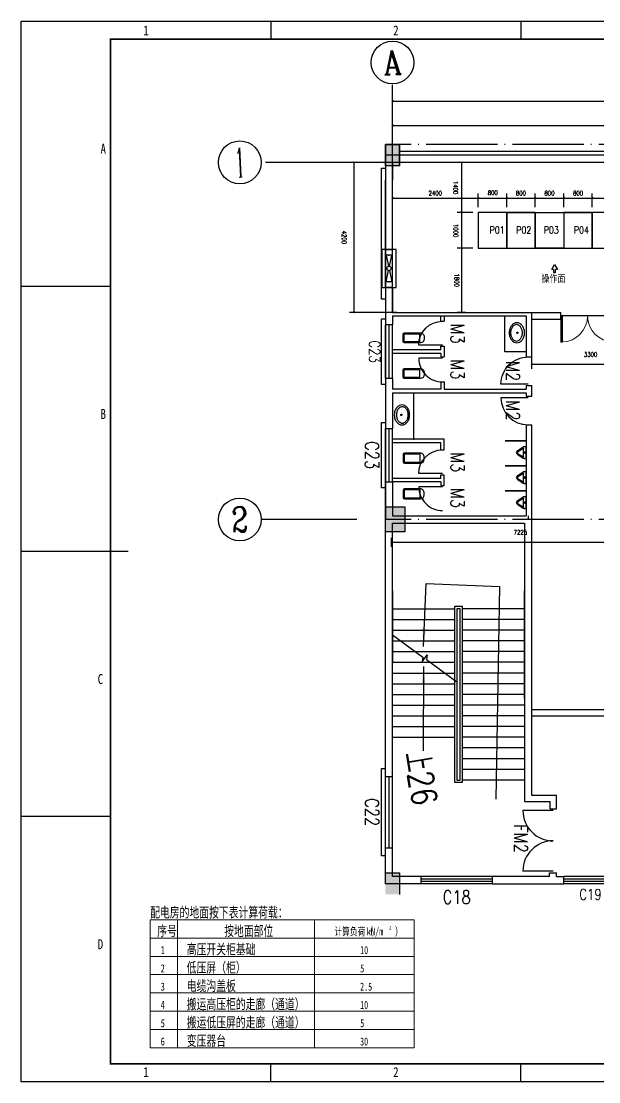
# Model space of a CAD drawing. Extents: x -700117 to -483644, y 1301776 to 1331476.
# Drawn here: x -525644 to -509456, y 1301776 to 1331476 of the extents above; entities that cross this region are included whole.
import ezdxf
from ezdxf.enums import TextEntityAlignment as Align

# ---------------------------------------------------------------- set-up
doc = ezdxf.new("R2010")
doc.units = 0
doc.header["$LTSCALE"] = 1000
doc.header["$PDSIZE"] = 0.2
doc.linetypes.add('DOTE', pattern=[2.42, 2, -0.2, 0.02, -0.2])
doc.layers.get('0').update_dxf_attribs({"linetype": 'CONTINUOUS'})
doc.layers.get('Defpoints').update_dxf_attribs({"linetype": 'CONTINUOUS'})
for name, color, linetype in [('A-DRWD', 142, 'CONTINUOUS'), ('AXIS', 3, 'CONTINUOUS'), ('AXIS_TEXT', 7, 'CONTINUOUS'), ('B', 241, 'CONTINUOUS'), ('DOTE', 1, 'DOTE'), ('EQUIP-动力', 3, 'CONTINUOUS'), ('LVTRY', 6, 'CONTINUOUS'), ('PUB_DIM', 3, 'CONTINUOUS'), ('PUB_TEXT', 7, 'CONTINUOUS'), ('STAIR', 2, 'CONTINUOUS'), ('TEL_DIM', 3, 'CONTINUOUS'), ('TK', 5, 'CONTINUOUS'), ('WALL', 255, 'CONTINUOUS'), ('WINDOW', 3, 'CONTINUOUS'), ('WINDOW_TEXT', 7, 'CONTINUOUS'), ('内框', 3, 'CONTINUOUS'), ('剪力墙柱填充', 6, 'CONTINUOUS'), ('外框', 2, 'CONTINUOUS'), ('文字', 255, 'CONTINUOUS'), ('柱线', 6, 'CONTINUOUS')]:
    doc.layers.add(name, color=color, linetype=linetype)
doc.layers.add('尺寸标注0.15', color=3, linetype='CONTINUOUS', lineweight=15)
doc.styles.add('_HZTXT', font='txt.shx', dxfattribs={"width": 0.8, "bigfont": 'HZTXT.shx'})
doc.styles.add('_SIMPLEX', font='SIMPLEX.shx', dxfattribs={"width": 0.8})
doc.styles.add('_TCH_AXIS', font='COMPLEX', dxfattribs={"bigfont": 'GBCBIG'})
doc.styles.add('_TCH_DIM', font='SIMPLEX', dxfattribs={"bigfont": 'GBCBIG'})
doc.styles.add('_TCH_DIM_T3_T3', font='SIMPLEX', dxfattribs={"width": 0.705882, "bigfont": 'GBCBIG'})
doc.styles.add('COMPLEX', font='COMPLEX')
doc.styles.add('SIMPLEX', font='SIMPLEX.SHX')
doc.styles.get("Standard").update_dxf_attribs({"font": 'rs', "width": 1.1, "bigfont": 'hztxt'})
doc.styles.add('宋体', font='', dxfattribs={"width": 0.8, "height": 3.8})
doc.styles.add('宋体1', font='', dxfattribs={"width": 0.7})
doc.styles.get('宋体').set_extended_font_data('SimSun')
doc.styles.get('宋体1').set_extended_font_data('SimSun')
doc.dimstyles.new('_TCH_ARCH&&50$TCH&&100', dxfattribs={"dimtxt": 126.4375, "dimasz": 50, "dimexe": 125, "dimexo": 150, "dimgap": 74.28125, "dimtad": 1, "dimdec": 0, "dimzin": 0, "dimdsep": 46, "dimtxsty": '_TCH_DIM_T3_T3', "dimblk": 'ARCHTICK', "dimcen": 0.09, "dimclrt": 7, "dimazin": 2, "dimtfac": 1, "dimtdec": 0, "dimtix": 1, "dimtmove": 2, "dimatfit": 3, "dimldrblk": 'ARCHTICK', "dimfxl": 1, "dimtolj": 1, "dimtzin": 0, "dimarcsym": 0})

# ---------------------------------------------------------------- blocks, each defined once
blk = doc.blocks.new('集安A3图框')
at = {"layer": 'TK'}
for p, q in [((-35000, 29700), (-35000, 29200)), ((-28000, 29700), (-28000, 29200)), ((-39500, 22275), (-42000, 22275)), ((-39000, 14850), (-42000, 14850)), ((-39500, 7425), (-42000, 7425)), ((-35000, 0), (-35000, 500)), ((-28000, 0), (-28000, 500))]:
    blk.add_line(p, q, dxfattribs=at)
at = {"layer": '内框', "const_width": 50, "flags": 128}
blk.add_lwpolyline([(-39500, 500), (-39500, 29200), (-500, 29200), (-500, 500)], close=True, dxfattribs=at)
at = {"layer": '外框', "flags": 128}
blk.add_lwpolyline([(-42000, 0), (-42000, 29700), (0, 29700), (0, 0)], close=True, dxfattribs=at)
at = {"layer": 'TK', "style": '宋体', "width": 0.8}
for s, p in [('1', (-38500, 29300)), ('2', (-31500, 29300)), ('A', (-39700, 25988)), ('B', (-39700, 18562)), ('C', (-39779, 11138)), ('D', (-39780, 3712)), ('1', (-38500, 131)), ('2', (-31500, 131))]:
    blk.add_text(s, height=280, dxfattribs=at).set_placement(p, align=Align.CENTER)
blk = doc.blocks.new('_B4UXJ')
for p, q in [((-0.611, 0.5), (-0.611, 1.056)), ((-0.611, 1.056), (0.611, 1.056)), ((0.611, 1.056), (0.611, 0.5)), ((-0.5, 0.5), (0.5, 0.5)), ((0.5, 0), (-0.5, 0)), ((-0.5, -0.5), (0.5, -0.5))]:
    blk.add_line(p, q)
blk = doc.blocks.new('_LV6')
for p, q in [((-140, -340), (-140, -780)), ((-110, -340), (-110, -770)), ((100, -300), (-100, -300)), ((100, -330), (-100, -330)), ((110, -770), (110, -340)), ((140, -780), (140, -340)), ((140, -770), (-140, -770)), ((-30, -890), (30, -890))]:
    blk.add_line(p, q)
for centre, radius, start, end in [((-100, -340), 40, 90, 180), ((-100, -340), 10, 90, 180), ((100, -340), 40, 0, 90), ((100, -340), 10, 0, 90), ((-30, -780), 110, 180, 270), ((30, -780), 110, 270, 0)]:
    blk.add_arc(centre, radius, start, end)
blk = doc.blocks.new('_LV3')
for points in [[(280, -265, 0.12431), (260, -186, 0.105707), (198, -113, 0.086941), (110, -67, 0.077137), (0, -50, 0.077137), (-110, -67, 0.086941), (-198, -113, 0.105707), (-260, -186, 0.12431), (-280, -265, 0.12431), (-260, -344, 0.105707), (-198, -417, 0.086941), (-110, -463, 0.077137), (0, -480, 0.077137), (110, -463, 0.086941), (198, -417, 0.105707), (260, -344, 0.12431)], [(230, -275, 0.12431), (216, -220, 0.105707), (168, -163, 0.086941), (95, -125, 0.077137), (0, -110, 0.077137), (-95, -125, 0.086941), (-168, -163, 0.105707), (-216, -220, 0.12431), (-230, -275, 0.12431), (-216, -330, 0.105707), (-168, -387, 0.086941), (-95, -425, 0.077137), (0, -440, 0.077137), (95, -425, 0.086941), (168, -387, 0.105707), (216, -330, 0.12431)]]:
    blk.add_lwpolyline(points, format="xyb", close=True)
blk.add_circle((0, -250), 20)
blk = doc.blocks.new('_LV7')
for p, q in [((-170, -61), (-170, 0)), ((-170, 0), (170, 0)), ((170, -61), (170, 0)), ((-162, -88), (-69, -231)), ((-124, -91), (-43, -216)), ((-116, -76), (116, -76)), ((43, -216), (124, -91)), ((69, -231), (162, -88))]:
    blk.add_line(p, q)
blk.add_circle((0, -38), 17.7)
for centre, radius, start, end in [((-120, -61), 50, 180, 213.0863), ((-116, -86), 10, 90, 213.0863), ((0, -191), 80, 210, 330), ((0, -191), 50, 210, 330), ((116, -86), 10, 326.9137, 90), ((120, -61), 50, 326.9137, 0)]:
    blk.add_arc(centre, radius, start, end)
blk = doc.blocks.new('_DBLK')
blk.add_line((-0.45, 0), (-0.45, -0.95))
blk.add_arc((-0.45, 0), 0.95, 270, 0)
at = {"layer": 'WINDOW_TEXT', "style": 'SIMPLEX', "flags": 9}
blk.add_attdef('A', text='', height=1, dxfattribs=at).set_placement((0, 1.5), align=Align.MIDDLE)
blk = doc.blocks.new('dx2$0$$DorLib2D$00000002')
for p, q in [((-0.5, 0), (-0.5, 0.4875)), ((-0.475, 0.4875), (-0.5, 0.4875)), ((-0.475, 0), (-0.475, 0.4875)), ((0.475, 0), (0.475, 0.4875)), ((0.475, 0.4875), (0.5, 0.4875)), ((0.5, 0), (0.5, 0.4875)), ((-0.5, 0), (-0.475, 0)), ((0.5, 0), (0.475, 0))]:
    blk.add_line(p, q)
at = {"lineweight": 13}
for centre, start, end in [((-0.4875, 0), 0, 88.53072), ((0.4875, 0), 91.46928, 180)]:
    blk.add_arc(centre, 0.4875, start, end, dxfattribs=at)
blk = doc.blocks.new('$equip$00001303')
for p, q in [((-1, 0.208), (-0.163, 0.034)), ((-1, -0.208), (-1, 0.208)), ((1, 0.208), (0.163, 0.034)), ((1, -0.208), (1, 0.208)), ((-0.163, -0.034), (-1, -0.208)), ((0.163, -0.034), (1, -0.208))]:
    blk.add_line(p, q)
blk.add_circle((0, 0), 0.167)
for p in [(-1, 0), (0, 0.167), (1, 0), (0, -0.167)]:
    blk.add_point(p)
at = {"flags": 9}
blk.add_attdef('A', (0, 0), '', height=0.00002, dxfattribs=at)
blk = doc.blocks.new('_wblk')
for p, q in [((-0.5, 0.5), (0.5, 0.5)), ((0.5, 0.167), (-0.5, 0.167)), ((0.5, -0.167), (-0.5, -0.167)), ((-0.5, -0.5), (0.5, -0.5))]:
    blk.add_line(p, q)
at = {"layer": 'WINDOW_TEXT', "style": 'SIMPLEX', "flags": 9}
blk.add_attdef('A', text='', height=1, dxfattribs=at).set_placement((0, 1.5), align=Align.MIDDLE)
blk = doc.blocks.new('_ARROW')
blk.add_solid([(0, 0), (-1, 0.1), (-1, -0.1)])
blk = doc.blocks.new('_DBLK1')
for p, q in [((-0.47, 0), (-0.47, -0.47)), ((0.47, 0), (0.47, -0.47))]:
    blk.add_line(p, q)
for centre, start, end in [((-0.47, 0), 270, 0), ((0.47, 0), 180, 270)]:
    blk.add_arc(centre, 0.47, start, end)
at = {"layer": 'WINDOW_TEXT', "style": 'SIMPLEX', "flags": 9}
blk.add_attdef('A', text='', height=1, dxfattribs=at).set_placement((0, 1.5), align=Align.MIDDLE)
blk = doc.blocks.new('_ArchTick')
at = {"color": 0, "linetype": 'ByBlock', "const_width": 0.4}
blk.add_lwpolyline([(-0.5, -0.5), (0.5, 0.5)], dxfattribs=at)
blk = doc.blocks.new('*D110')
at = {"layer": 'Defpoints', "color": 0, "lineweight": -2}
for p in [(-513298, 1327523), (-513038, 1327523), (-513038, 1326123)]:
    blk.add_point(p, dxfattribs=at)
at = {"layer": 'TEL_DIM', "color": 0, "lineweight": -2}
for p, q in [((-513188, 1327523), (-513423, 1327523)), ((-513298, 1326123), (-513298, 1327523)), ((-513188, 1326123), (-513423, 1326123))]:
    blk.add_line(p, q, dxfattribs=at)
at = {"layer": 'TEL_DIM', "color": 0, "lineweight": -2, "xscale": 50, "yscale": 50, "zscale": 50}
for p, rotation in [((-513298, 1327523), 90.00019153560874), ((-513298, 1326123), 270.0001915356087)]:
    blk.add_blockref('_ArchTick', p, dxfattribs=dict(at, rotation=rotation))
at = {"layer": 'TEL_DIM', "color": 7, "lineweight": -3, "insert": (-513469, 1326817), "char_height": 126.4, "attachment_point": 5, "rotation": 270.0002, "style": '_TCH_DIM_T3_T3'}
blk.add_mtext('\\A1;1400', dxfattribs=at)
blk = doc.blocks.new('*D111')
at = {"layer": 'Defpoints', "color": 0, "lineweight": -2}
for p in [(-513298, 1326123), (-512838, 1326123), (-512838, 1325123)]:
    blk.add_point(p, dxfattribs=at)
at = {"layer": 'TEL_DIM', "color": 0, "lineweight": -2}
for p, q in [((-512988, 1326123), (-513423, 1326123)), ((-513298, 1325123), (-513298, 1326123)), ((-512988, 1325123), (-513423, 1325123))]:
    blk.add_line(p, q, dxfattribs=at)
at = {"layer": 'TEL_DIM', "color": 0, "lineweight": -2, "xscale": 50, "yscale": 50, "zscale": 50}
for p, rotation in [((-513298, 1326123), 90.00019153562049), ((-513298, 1325123), 270.0001915356205)]:
    blk.add_blockref('_ArchTick', p, dxfattribs=dict(at, rotation=rotation))
at = {"layer": 'TEL_DIM', "color": 7, "lineweight": -3, "insert": (-513465, 1325612), "char_height": 126.4, "attachment_point": 5, "rotation": 270.0002, "style": '_TCH_DIM_T3_T3'}
blk.add_mtext('\\A1;1000', dxfattribs=at)
blk = doc.blocks.new('*D112')
at = {"layer": 'Defpoints', "color": 0, "lineweight": -2}
for p in [(-513298, 1325123), (-513038, 1325123), (-513038, 1323323)]:
    blk.add_point(p, dxfattribs=at)
at = {"layer": 'TEL_DIM', "color": 0, "lineweight": -2}
for p, q in [((-513188, 1325123), (-513423, 1325123)), ((-513298, 1323323), (-513298, 1325123)), ((-513188, 1323323), (-513423, 1323323))]:
    blk.add_line(p, q, dxfattribs=at)
at = {"layer": 'TEL_DIM', "color": 0, "lineweight": -2, "xscale": 50, "yscale": 50, "zscale": 50}
for p, rotation in [((-513298, 1325123), 90.00019153561219), ((-513298, 1323323), 270.0001915356122)]:
    blk.add_blockref('_ArchTick', p, dxfattribs=dict(at, rotation=rotation))
at = {"layer": 'TEL_DIM', "color": 7, "lineweight": -3, "insert": (-513436, 1324223), "char_height": 126.4, "attachment_point": 5, "rotation": 270.0002, "style": '_TCH_DIM_T3_T3'}
blk.add_mtext('\\A1;1800', dxfattribs=at)
blk = doc.blocks.new('*D113')
at = {"layer": 'Defpoints', "color": 0, "lineweight": -2}
for p in [(-512838, 1326522), (-515238, 1326123), (-512838, 1326123)]:
    blk.add_point(p, dxfattribs=at)
at = {"layer": 'TEL_DIM', "color": 0, "lineweight": -2}
for p, q in [((-515238, 1326273), (-515238, 1326647)), ((-515238, 1326522), (-512838, 1326522)), ((-512838, 1326273), (-512838, 1326647))]:
    blk.add_line(p, q, dxfattribs=at)
at = {"layer": 'TEL_DIM', "color": 0, "lineweight": -2, "xscale": 50, "yscale": 50, "zscale": 50, "rotation": 180}
blk.add_blockref('_ArchTick', (-515238, 1326522), dxfattribs=at)
at = {"layer": 'TEL_DIM', "color": 0, "lineweight": -2, "xscale": 50, "yscale": 50, "zscale": 50}
blk.add_blockref('_ArchTick', (-512838, 1326522), dxfattribs=at)
at = {"layer": 'TEL_DIM', "color": 7, "lineweight": -3, "insert": (-514038, 1326659), "char_height": 126.4, "attachment_point": 5, "style": '_TCH_DIM_T3_T3'}
blk.add_mtext('\\A1;2400', dxfattribs=at)
blk = doc.blocks.new('*D114')
at = {"layer": 'Defpoints', "color": 0, "lineweight": -2}
for p in [(-512038, 1326522), (-512838, 1326123), (-512038, 1326123)]:
    blk.add_point(p, dxfattribs=at)
at = {"layer": 'TEL_DIM', "color": 0, "lineweight": -2}
for p, q in [((-512838, 1326273), (-512838, 1326647)), ((-512838, 1326522), (-512038, 1326522)), ((-512038, 1326273), (-512038, 1326647))]:
    blk.add_line(p, q, dxfattribs=at)
at = {"layer": 'TEL_DIM', "color": 0, "lineweight": -2, "xscale": 50, "yscale": 50, "zscale": 50, "rotation": 180}
blk.add_blockref('_ArchTick', (-512838, 1326522), dxfattribs=at)
at = {"layer": 'TEL_DIM', "color": 0, "lineweight": -2, "xscale": 50, "yscale": 50, "zscale": 50}
blk.add_blockref('_ArchTick', (-512038, 1326522), dxfattribs=at)
at = {"layer": 'TEL_DIM', "color": 7, "lineweight": -3, "insert": (-512428, 1326673), "char_height": 126.4, "attachment_point": 5, "style": '_TCH_DIM_T3_T3'}
blk.add_mtext('\\A1;800', dxfattribs=at)
blk = doc.blocks.new('*D115')
at = {"layer": 'Defpoints', "color": 0, "lineweight": -2}
for p in [(-511238, 1326522), (-512038, 1326123), (-511238, 1326123)]:
    blk.add_point(p, dxfattribs=at)
at = {"layer": 'TEL_DIM', "color": 0, "lineweight": -2}
for p, q in [((-512038, 1326273), (-512038, 1326647)), ((-512038, 1326522), (-511238, 1326522)), ((-511238, 1326273), (-511238, 1326647))]:
    blk.add_line(p, q, dxfattribs=at)
at = {"layer": 'TEL_DIM', "color": 0, "lineweight": -2, "xscale": 50, "yscale": 50, "zscale": 50, "rotation": 180}
blk.add_blockref('_ArchTick', (-512038, 1326522), dxfattribs=at)
at = {"layer": 'TEL_DIM', "color": 0, "lineweight": -2, "xscale": 50, "yscale": 50, "zscale": 50}
blk.add_blockref('_ArchTick', (-511238, 1326522), dxfattribs=at)
at = {"layer": 'TEL_DIM', "color": 7, "lineweight": -3, "insert": (-511638, 1326659), "char_height": 126.4, "attachment_point": 5, "style": '_TCH_DIM_T3_T3'}
blk.add_mtext('\\A1;800', dxfattribs=at)
blk = doc.blocks.new('*D116')
at = {"layer": 'Defpoints', "color": 0, "lineweight": -2}
for p in [(-510438, 1326522), (-511238, 1326123), (-510438, 1326123)]:
    blk.add_point(p, dxfattribs=at)
at = {"layer": 'TEL_DIM', "color": 0, "lineweight": -2}
for p, q in [((-511238, 1326273), (-511238, 1326647)), ((-511238, 1326522), (-510438, 1326522)), ((-510438, 1326273), (-510438, 1326647))]:
    blk.add_line(p, q, dxfattribs=at)
at = {"layer": 'TEL_DIM', "color": 0, "lineweight": -2, "xscale": 50, "yscale": 50, "zscale": 50, "rotation": 180}
blk.add_blockref('_ArchTick', (-511238, 1326522), dxfattribs=at)
at = {"layer": 'TEL_DIM', "color": 0, "lineweight": -2, "xscale": 50, "yscale": 50, "zscale": 50}
blk.add_blockref('_ArchTick', (-510438, 1326522), dxfattribs=at)
at = {"layer": 'TEL_DIM', "color": 7, "lineweight": -3, "insert": (-510838, 1326659), "char_height": 126.4, "attachment_point": 5, "style": '_TCH_DIM_T3_T3'}
blk.add_mtext('\\A1;800', dxfattribs=at)
blk = doc.blocks.new('*D117')
at = {"layer": 'Defpoints', "color": 0, "lineweight": -2}
for p in [(-509638, 1326522), (-510438, 1326123), (-509638, 1326123)]:
    blk.add_point(p, dxfattribs=at)
at = {"layer": 'TEL_DIM', "color": 0, "lineweight": -2}
for p, q in [((-510438, 1326273), (-510438, 1326647)), ((-510438, 1326522), (-509638, 1326522)), ((-509638, 1326273), (-509638, 1326647))]:
    blk.add_line(p, q, dxfattribs=at)
at = {"layer": 'TEL_DIM', "color": 0, "lineweight": -2, "xscale": 50, "yscale": 50, "zscale": 50, "rotation": 180}
blk.add_blockref('_ArchTick', (-510438, 1326522), dxfattribs=at)
at = {"layer": 'TEL_DIM', "color": 0, "lineweight": -2, "xscale": 50, "yscale": 50, "zscale": 50}
blk.add_blockref('_ArchTick', (-509638, 1326522), dxfattribs=at)
at = {"layer": 'TEL_DIM', "color": 7, "lineweight": -3, "insert": (-510038, 1326659), "char_height": 126.4, "attachment_point": 5, "style": '_TCH_DIM_T3_T3'}
blk.add_mtext('\\A1;800', dxfattribs=at)
blk = doc.blocks.new('*D118')
at = {"layer": 'Defpoints', "color": 0, "lineweight": -2}
for p in [(-508638, 1326522), (-509638, 1326123), (-508638, 1326123)]:
    blk.add_point(p, dxfattribs=at)
at = {"layer": 'TEL_DIM', "color": 0, "lineweight": -2}
for p, q in [((-509638, 1326273), (-509638, 1326647)), ((-509638, 1326522), (-508638, 1326522)), ((-508638, 1326273), (-508638, 1326647))]:
    blk.add_line(p, q, dxfattribs=at)
at = {"layer": 'TEL_DIM', "color": 0, "lineweight": -2, "xscale": 50, "yscale": 50, "zscale": 50, "rotation": 180}
blk.add_blockref('_ArchTick', (-509638, 1326522), dxfattribs=at)
at = {"layer": 'TEL_DIM', "color": 0, "lineweight": -2, "xscale": 50, "yscale": 50, "zscale": 50}
blk.add_blockref('_ArchTick', (-508638, 1326522), dxfattribs=at)
at = {"layer": 'TEL_DIM', "color": 7, "lineweight": -3, "insert": (-509138, 1326659), "char_height": 126.4, "attachment_point": 5, "style": '_TCH_DIM_T3_T3'}
blk.add_mtext('\\A1;1000', dxfattribs=at)
blk = doc.blocks.new('*D141')
at = {"layer": 'Defpoints', "color": 0, "lineweight": -2}
for p in [(-498038, 1328558), (-515238, 1326515), (-498038, 1326515)]:
    blk.add_point(p, dxfattribs=at)
at = {"layer": 'TEL_DIM', "color": 0, "lineweight": -2}
for p, q in [((-515238, 1326665), (-515238, 1328683)), ((-515238, 1328558), (-498038, 1328558)), ((-498038, 1326665), (-498038, 1328683))]:
    blk.add_line(p, q, dxfattribs=at)
at = {"layer": 'TEL_DIM', "color": 0, "lineweight": -2, "xscale": 50, "yscale": 50, "zscale": 50}
for p, rotation in [((-515238, 1328558), 179.9994401386376), ((-498038, 1328558), 359.9994401386376)]:
    blk.add_blockref('_ArchTick', p, dxfattribs=dict(at, rotation=rotation))
at = {"layer": 'TEL_DIM', "color": 7, "lineweight": -3, "insert": (-506638, 1328833), "char_height": 126.4, "attachment_point": 5, "rotation": 359.9994, "style": '_TCH_DIM_T3_T3'}
blk.add_mtext('\\A1;17200', dxfattribs=at)
blk = doc.blocks.new('*D145')
at = {"layer": 'Defpoints', "color": 0, "lineweight": -2}
for p in [(-516316, 1327523), (-514963, 1327523), (-514963, 1323323)]:
    blk.add_point(p, dxfattribs=at)
at = {"layer": 'TEL_DIM', "color": 0, "lineweight": -2}
for p, q in [((-515113, 1327523), (-516441, 1327523)), ((-516316, 1323323), (-516316, 1327523)), ((-515113, 1323323), (-516441, 1323323))]:
    blk.add_line(p, q, dxfattribs=at)
at = {"layer": 'TEL_DIM', "color": 0, "lineweight": -2, "xscale": 50, "yscale": 50, "zscale": 50}
for p, rotation in [((-516316, 1327523), 90.0006511716803), ((-516316, 1323323), 270.0006511716803)]:
    blk.add_blockref('_ArchTick', p, dxfattribs=dict(at, rotation=rotation))
at = {"layer": 'TEL_DIM', "color": 7, "lineweight": -3, "insert": (-516591, 1325423), "char_height": 126.4, "attachment_point": 5, "rotation": 270.0007, "style": '_TCH_DIM_T3_T3'}
blk.add_mtext('\\A1;4200', dxfattribs=at)
blk = doc.blocks.new('*D153')
at = {"layer": 'Defpoints', "color": 0, "lineweight": -2}
for p in [(-511338, 1322256), (-508038, 1322256), (-508038, 1321868)]:
    blk.add_point(p, dxfattribs=at)
at = {"layer": 'TEL_DIM', "color": 0, "lineweight": -2}
for p, q in [((-511338, 1322106), (-511338, 1321743)), ((-508038, 1322106), (-508038, 1321743)), ((-511338, 1321868), (-508038, 1321868))]:
    blk.add_line(p, q, dxfattribs=at)
at = {"layer": 'TEL_DIM', "color": 0, "lineweight": -2, "xscale": 50, "yscale": 50, "zscale": 50, "rotation": 180}
blk.add_blockref('_ArchTick', (-511338, 1321868), dxfattribs=at)
at = {"layer": 'TEL_DIM', "color": 0, "lineweight": -2, "xscale": 50, "yscale": 50, "zscale": 50}
blk.add_blockref('_ArchTick', (-508038, 1321868), dxfattribs=at)
at = {"layer": 'TEL_DIM', "color": 7, "lineweight": -3, "insert": (-509688, 1322143), "char_height": 126.4, "attachment_point": 5, "style": '_TCH_DIM_T3_T3'}
blk.add_mtext('\\A1;3300', dxfattribs=at)
blk = doc.blocks.new('*D154')
at = {"layer": 'Defpoints', "color": 0, "lineweight": -2}
for p in [(-492838, 1329235), (-515238, 1328036), (-492838, 1328035)]:
    blk.add_point(p, dxfattribs=at)
at = {"layer": 'TEL_DIM', "color": 0, "lineweight": -2}
for p, q in [((-515238, 1328186), (-515238, 1329360)), ((-515238, 1329235), (-492838, 1329235)), ((-492838, 1328185), (-492838, 1329360))]:
    blk.add_line(p, q, dxfattribs=at)
at = {"layer": 'TEL_DIM', "color": 0, "lineweight": -2, "xscale": 50, "yscale": 50, "zscale": 50}
for p, rotation in [((-515238, 1329235), 179.9994401386421), ((-492838, 1329235), 359.9994401386421)]:
    blk.add_blockref('_ArchTick', p, dxfattribs=dict(at, rotation=rotation))
at = {"layer": 'TEL_DIM', "color": 7, "lineweight": -3, "insert": (-504038, 1329510), "char_height": 126.4, "attachment_point": 5, "rotation": 359.9994, "style": '_TCH_DIM_T3_T3'}
blk.add_mtext('\\A1;22400', dxfattribs=at)
blk = doc.blocks.new('*D156')
at = {"layer": 'Defpoints', "color": 0, "lineweight": -2}
for p in [(-515263, 1316603), (-508038, 1316886), (-508038, 1316603)]:
    blk.add_point(p, dxfattribs=at)
at = {"layer": 'TEL_DIM', "color": 0, "lineweight": -2}
for p, q in [((-515263, 1316753), (-515263, 1317011)), ((-508038, 1316753), (-508038, 1317011)), ((-515263, 1316886), (-508038, 1316886))]:
    blk.add_line(p, q, dxfattribs=at)
at = {"layer": 'TEL_DIM', "color": 0, "lineweight": -2, "xscale": 50, "yscale": 50, "zscale": 50}
for p, rotation in [((-515263, 1316886), 180.0004799688468), ((-508038, 1316886), 0.0004799688467872616)]:
    blk.add_blockref('_ArchTick', p, dxfattribs=dict(at, rotation=rotation))
at = {"layer": 'TEL_DIM', "color": 7, "lineweight": -3, "insert": (-511651, 1317161), "char_height": 126.4, "attachment_point": 5, "rotation": 0.0005, "style": '_TCH_DIM_T3_T3'}
blk.add_mtext('\\A1;7225', dxfattribs=at)
blk = doc.blocks.new('_AXISO')
blk.add_circle((0, 0), 0.5)
at = {"layer": 'AXIS_TEXT', "style": 'COMPLEX', "width": 1.041667}
blk.add_attdef('A', text='', height=0.56, dxfattribs=at).set_placement((-0.25, -0.28), (0.25, -0.28), align=Align.FIT)

msp = doc.modelspace()

# ---------------------------------------------------------------- linework, layer by layer
for p, q in [((-515038.6, 1327423), (-515038.6, 1328023)), ((-515549.2, 1327359.3), (-515438.1, 1327359.3)), ((-515549.2, 1323692.6), (-515549.2, 1327359.3)), ((-512038, 1326123.4), (-511238, 1326123.4)), ((-511238, 1326123.4), (-510438, 1326123.4)), ((-510438, 1326123.4), (-509638, 1326123.4)), ((-515438.1, 1323692.6), (-515549.2, 1323692.6)), ((-511487.6, 1322221), (-512087.6, 1322221))]:
    msp.add_line(p, q)
at = {"ltscale": 10}
for p, q in [((-515238.1, 1326422), (-515238.1, 1327422)), ((-512038, 1326123.4), (-512038, 1325123.4)), ((-511238, 1326123.4), (-511238, 1325123.4)), ((-510438, 1326123.4), (-510438, 1325123.4)), ((-509638, 1326123.4), (-509638, 1325123.4))]:
    msp.add_line(p, q, dxfattribs=at)
for points in [[(-512838, 1325123.4), (-512038, 1325123.4), (-512038, 1326123.4), (-512838, 1326123.4)], [(-512038, 1325123.4), (-511238, 1325123.4), (-511238, 1326123.4), (-512038, 1326123.4)], [(-511238, 1326123.4), (-510438, 1326123.4), (-510438, 1325123.4), (-511238, 1325123.4)], [(-510438, 1325123.4), (-509638, 1325123.4), (-509638, 1326123.4), (-510438, 1326123.4)], [(-509638, 1325123.4), (-508638, 1325123.4), (-508638, 1326123.4), (-509638, 1326123.4)]]:
    msp.add_lwpolyline(points, close=True, dxfattribs=at)
for points in [[(-510722.8, 1324525), (-510773.1, 1324525), (-510695.7, 1324659), (-510618.4, 1324525), (-510667.4, 1324525)], [(-510722.8, 1324525), (-510722.8, 1324436.5), (-510667.4, 1324436.5), (-510667.4, 1324525)]]:
    msp.add_lwpolyline(points, dxfattribs=at)
at = {"lineweight": -3, "ltscale": 0.1}
for points in [[(-511337.6, 1323323.4), (-510520.8, 1323323.4)], [(-510520.8, 1323123.4), (-511337.6, 1323123.4)]]:
    msp.add_lwpolyline(points, dxfattribs=at)
at = {"layer": 'A-DRWD', "linetype": 'Continuous'}
msp.add_line((-509020.8, 1323223.8), (-510520.8, 1323223.9), dxfattribs=at)
at = {"layer": 'AXIS'}
for p, q in [((-515238.6, 1328523.2), (-515238.6, 1329696.2)), ((-516129, 1327523.4), (-518795.7, 1327523.4)), ((-516238.6, 1317523.4), (-518922.7, 1317523.4))]:
    msp.add_line(p, q, dxfattribs=at)
at = {"layer": 'DOTE'}
for p, q in [((-492938.1, 1328023.6), (-515438.6, 1328023.4)), ((-492938, 1317523.6), (-515438.4, 1317523.4)), ((-511438, 1317623.4), (-511438, 1317523.4))]:
    msp.add_line(p, q, dxfattribs=at)
at = {"layer": 'LVTRY'}
for p, q in [((-512087.6, 1322221), (-512087.6, 1323223.4)), ((-514637.6, 1319753.4), (-514637.6, 1321073.4))]:
    msp.add_line(p, q, dxfattribs=at)
at = {"layer": 'LVTRY', "const_width": 50}
for points in [[(-512087.6, 1319723.4), (-511487.6, 1319723.4)], [(-512087.6, 1319023.4), (-511487.6, 1319023.4)], [(-512087.6, 1318323.4), (-511487.6, 1318323.4)]]:
    msp.add_lwpolyline(points, dxfattribs=at)
at = {"layer": 'PUB_DIM'}
for points in [[(-514368, 1313967.7), (-514296.6, 1315729.6), (-512239.5, 1315646.2), (-512342.6, 1309693.1)], [(-514368, 1313406.3), (-514381.9, 1311044.4)]]:
    msp.add_lwpolyline(points, dxfattribs=at)
at = {"layer": 'STAIR'}
for p, q in [((-515238, 1315523.4), (-515238, 1313546.3)), ((-511538, 1314421.5), (-511538, 1315523.4)), ((-515238, 1315023.4), (-513498, 1315023.4)), ((-513278, 1315083.4), (-513498, 1315083.4)), ((-513498, 1315083.4), (-513497.9, 1310163.4)), ((-513338, 1315023.4), (-513438, 1315023.4)), ((-513438, 1315023.4), (-513437.9, 1310223.4)), ((-513337.9, 1310223.4), (-513338, 1315023.4)), ((-513277.9, 1310163.4), (-513278, 1315083.4)), ((-511538, 1315023.4), (-513278, 1315023.4)), ((-515238, 1314723.4), (-513498, 1314723.4)), ((-511538, 1314723.4), (-513278, 1314723.4)), ((-515238, 1314423.4), (-513498, 1314423.4)), ((-515238, 1314294.3), (-514386.3, 1313670)), ((-511538, 1314423.4), (-513278, 1314423.4)), ((-511537.9, 1312523.4), (-511538, 1314421.5)), ((-515238, 1314123.4), (-513498, 1314123.4)), ((-511538, 1314123.4), (-513278, 1314123.4)), ((-515238, 1313823.4), (-513497.9, 1313823.4)), ((-514408.9, 1313537.8), (-514267, 1313731.4)), ((-514386.3, 1313670), (-514408.9, 1313537.8)), ((-514267, 1313731.4), (-514289.6, 1313599.1)), ((-511537.9, 1313823.4), (-513277.9, 1313823.4)), ((-515237.9, 1313523.4), (-513497.9, 1313523.4)), ((-514289.6, 1313599.1), (-513437.9, 1312974.9)), ((-511537.9, 1313523.4), (-513277.9, 1313523.4)), ((-515237.9, 1313223.4), (-513497.9, 1313223.4)), ((-511537.9, 1313223.4), (-513277.9, 1313223.4)), ((-515238, 1312923.4), (-513497.9, 1312923.4)), ((-511537.9, 1312923.4), (-513277.9, 1312923.4)), ((-515237.9, 1312623.4), (-513497.9, 1312623.4)), ((-511537.9, 1312623.4), (-513277.9, 1312623.4)), ((-515237.9, 1312323.4), (-513497.9, 1312323.4)), ((-511537.9, 1312323.4), (-513277.9, 1312323.4)), ((-515237.9, 1312023.4), (-513497.9, 1312023.4)), ((-511537.9, 1312023.4), (-513277.9, 1312023.4)), ((-515237.9, 1311723.4), (-513497.9, 1311723.4)), ((-511537.9, 1311723.4), (-513277.9, 1311723.4)), ((-515237.9, 1311423.4), (-513497.9, 1311423.4)), ((-511537.9, 1311423.4), (-513277.9, 1311423.4)), ((-511537.9, 1311123.4), (-513277.9, 1311123.4)), ((-511537.9, 1310823.4), (-513277.9, 1310823.4)), ((-511537.9, 1310523.4), (-513277.9, 1310523.4)), ((-513497.9, 1310163.4), (-513277.9, 1310163.4)), ((-513437.9, 1310223.4), (-513337.9, 1310223.4)), ((-511537.9, 1310223.4), (-513277.9, 1310223.4))]:
    msp.add_line(p, q, dxfattribs=at)
at = {"layer": 'WALL'}
for p, q in [((-515438.1, 1328023.4), (-515438, 1317523.4)), ((-493038, 1327723.1), (-515438.1, 1327723.4)), ((-515438.1, 1327723.4), (-515438.1, 1327023.4)), ((-515438.6, 1327423), (-515438.5, 1323140)), ((-492938.1, 1327523.6), (-515238.1, 1327523.4)), ((-515238.1, 1327523.4), (-515238.1, 1327023.4)), ((-515238.1, 1323323.4), (-515238.1, 1327422)), ((-515438.1, 1324025.9), (-515438.1, 1327025.9)), ((-515238.1, 1324025.9), (-515238.1, 1327025.9)), ((-515438.1, 1325083.4), (-515238.1, 1325083.4)), ((-515438.1, 1324025.9), (-515238.1, 1324025.9)), ((-515438.1, 1324023.4), (-515438.1, 1322973.4)), ((-515238.1, 1324023.4), (-515238.1, 1323323.4)), ((-515238.1, 1323323.4), (-511337.6, 1323323.4)), ((-515238.1, 1323223.4), (-511487.6, 1323223.4)), ((-515238.1, 1323223.4), (-515238.1, 1322973.4)), ((-513887.6, 1323073.4), (-513887.6, 1323223.4)), ((-513787.6, 1323223.4), (-513787.6, 1323073.4)), ((-511487.6, 1323223.4), (-511487.6, 1322073.4)), ((-511337.6, 1322073.4), (-511337.6, 1323323.4)), ((-515238.1, 1322973.4), (-515438.1, 1322973.4)), ((-513887.6, 1323073.4), (-513787.6, 1323073.4)), ((-513887.6, 1322273.4), (-515237.6, 1322273.4)), ((-513887.6, 1322273.4), (-513887.6, 1322373.4)), ((-513887.6, 1322373.4), (-513787.6, 1322373.4)), ((-513787.6, 1322373.4), (-513787.6, 1322073.4)), ((-515238.1, 1322173.4), (-515238.1, 1322173.4)), ((-513887.6, 1322173.4), (-515237.6, 1322173.4)), ((-513887.6, 1322173.4), (-513887.6, 1322073.4)), ((-513887.6, 1322073.4), (-513787.6, 1322073.4)), ((-511487.6, 1322073.4), (-511337.6, 1322073.4)), ((-515438, 1321473.4), (-515438, 1320073.4)), ((-515238, 1321473.4), (-515438, 1321473.4)), ((-515238, 1321473.4), (-515238, 1321173.4)), ((-513887.6, 1321373.4), (-513887.6, 1321173.4)), ((-513887.6, 1321373.4), (-513787.6, 1321373.4)), ((-513787.6, 1321373.4), (-513787.6, 1321173.4)), ((-513887.6, 1321173.4), (-515238, 1321173.4)), ((-515238, 1321073.4), (-511487.6, 1321073.4)), ((-515238, 1321073.4), (-515238, 1320073.4)), ((-513787.6, 1321173.4), (-511487.6, 1321173.4)), ((-511487.6, 1321273.4), (-511337.6, 1321273.4)), ((-511487.6, 1321273.4), (-511487.6, 1321173.4)), ((-511487.6, 1321073.4), (-511487.6, 1320973.4)), ((-511337.6, 1320973.4), (-511337.6, 1321273.4)), ((-511487.6, 1320973.4), (-511337.6, 1320973.4)), ((-511487.6, 1320173.4), (-511487.6, 1317623.4)), ((-511487.6, 1320173.4), (-511337.6, 1320173.4)), ((-511338, 1320173.4), (-511338, 1317523.4)), ((-511338, 1320173.4), (-511337.9, 1309803.4)), ((-515438, 1320073.4), (-515238, 1320073.4)), ((-513787.6, 1319773.4), (-515237.6, 1319773.4)), ((-513887.6, 1319673.4), (-515237.6, 1319673.4)), ((-513887.6, 1319473.4), (-513887.6, 1319673.4)), ((-513787.6, 1319473.4), (-513787.6, 1319773.4)), ((-513887.6, 1319473.4), (-513787.6, 1319473.4)), ((-513887.6, 1318673.4), (-513887.6, 1318773.4)), ((-513887.6, 1318773.4), (-513787.6, 1318773.4)), ((-513787.6, 1318473.4), (-513787.6, 1318773.4)), ((-515438, 1318573.4), (-515238, 1318573.4)), ((-515438, 1317523.4), (-515438, 1318573.4)), ((-515437.9, 1310323.4), (-515438, 1318573.4)), ((-515238, 1318573.4), (-515238, 1317623.4)), ((-513887.6, 1318673.4), (-515237.6, 1318673.4)), ((-513887.6, 1318573.4), (-515237.6, 1318573.4)), ((-513887.6, 1318573.4), (-513887.6, 1318473.4)), ((-513887.6, 1318473.4), (-513787.6, 1318473.4)), ((-515238, 1317623.4), (-511487.6, 1317623.4)), ((-515238, 1317423.4), (-511538, 1317423.4)), ((-515237.9, 1310323.4), (-515238, 1317423.4)), ((-511538, 1317423.4), (-511537.9, 1312423.4)), ((-511537.9, 1312623.4), (-511537.9, 1309623.4)), ((-511337.9, 1312203.4), (-507847.9, 1312203.5)), ((-511337.9, 1312023.4), (-508027.9, 1312023.5)), ((-515437.9, 1310323.4), (-515237.9, 1310323.4)), ((-511337.9, 1309803.4), (-510637.9, 1309803.4)), ((-510637.9, 1309423.4), (-510637.9, 1309803.4)), ((-511537.9, 1309623.4), (-510817.9, 1309623.4)), ((-510817.9, 1309423.4), (-510817.9, 1309623.4)), ((-510817.9, 1309423.4), (-510637.9, 1309423.4)), ((-515437.9, 1307323.4), (-515437.9, 1308323.4)), ((-515437.9, 1308323.4), (-515237.9, 1308323.4)), ((-515437.9, 1308323.4), (-515237.9, 1308323.4)), ((-515237.9, 1307523.4), (-515237.9, 1308323.4)), ((-514437.9, 1307523.4), (-515237.9, 1307523.4)), ((-514437.9, 1307323.4), (-514437.9, 1307523.4)), ((-512437.9, 1307323.4), (-512437.9, 1307523.4)), ((-510837.9, 1307523.4), (-512437.9, 1307523.4)), ((-510837.9, 1307523.4), (-510837.9, 1307623.4)), ((-510837.9, 1307623.4), (-510637.9, 1307623.4)), ((-510637.9, 1307523.4), (-510637.9, 1307623.4)), ((-510637.9, 1307523.4), (-510437.9, 1307523.4)), ((-510437.9, 1307323.4), (-510437.9, 1307523.4)), ((-514437.9, 1307323.4), (-515437.9, 1307323.4)), ((-512437.9, 1307323.4), (-510437.9, 1307323.4))]:
    msp.add_line(p, q, dxfattribs=at)
at = {"layer": 'WALL', "color": 0}
for p, q in [((-511287.6, 1325123.4), (-510320.8, 1325123.4)), ((-510520.8, 1323123.4), (-510520.8, 1323323.4))]:
    msp.add_line(p, q, dxfattribs=at)
msp.add_lwpolyline([(-515538.1, 1324023.4), (-515138.1, 1324023.4), (-515138.1, 1325083.4), (-515538.1, 1325083.4)], close=True, dxfattribs=at)
at = {"layer": 'WINDOW'}
msp.add_line((-492938.1, 1327823.6), (-515038.6, 1327823.4), dxfattribs=at)
at = {"layer": '剪力墙柱填充'}
for points in [[(-515438.6, 1327423), (-515038.6, 1327423), (-515438.6, 1328023), (-515038.6, 1328023)], [(-515438.4, 1317173), (-514888.4, 1317173), (-515438.5, 1317873), (-514888.5, 1317873)], [(-515438.4, 1317173), (-514888.4, 1317173), (-515438.5, 1317873), (-514888.5, 1317873)], [(-515438.3, 1307023), (-515038.3, 1307023), (-515438.3, 1307623), (-515038.3, 1307623)]]:
    msp.add_trace(points, dxfattribs=at)
at = {"layer": '尺寸标注0.15', "lineweight": 15}
for p, q in [((-522026.2, 1306313.1), (-522026.2, 1302728.5)), ((-522026.2, 1306313.1), (-514634.5, 1306313.1)), ((-521262.7, 1306313.1), (-521262.7, 1302728.5)), ((-517423.2, 1306313.1), (-517423.2, 1302728.5)), ((-514634.5, 1306313.1), (-514634.5, 1302728.5)), ((-522026.2, 1305801), (-514634.5, 1305801)), ((-522026.2, 1305288.9), (-514634.5, 1305288.9)), ((-522026.2, 1304776.8), (-514634.5, 1304776.8)), ((-522026.2, 1304264.8), (-514634.5, 1304264.8)), ((-522026.2, 1303752.7), (-514634.5, 1303752.7)), ((-522026.2, 1303240.6), (-514634.5, 1303240.6)), ((-522026.2, 1302728.5), (-514634.5, 1302728.5)), ((-522026.2, 1302728.5), (-514634.5, 1302728.5))]:
    msp.add_line(p, q, dxfattribs=at)
at = {"layer": '柱线'}
for p, q in [((-515438.6, 1328023), (-515038.6, 1328023)), ((-515438.6, 1327423), (-515438.6, 1328023)), ((-515038.6, 1328023), (-515038.6, 1327423)), ((-515038.6, 1327423), (-515438.6, 1327423)), ((-515438.4, 1317173), (-515438.5, 1317873)), ((-515438.5, 1317873), (-514888.5, 1317873)), ((-515438.5, 1317873), (-514888.5, 1317873)), ((-514888.5, 1317873), (-514888.4, 1317173)), ((-514888.5, 1317873), (-514888.4, 1317173)), ((-514888.4, 1317173), (-515438.4, 1317173)), ((-515438.3, 1307623), (-515038.3, 1307623)), ((-515438.3, 1307623), (-515038.3, 1307623)), ((-515038.3, 1307623), (-515038.3, 1307023))]:
    msp.add_line(p, q, dxfattribs=at)

# ---------------------------------------------------------------- block references
at = {"color": 5, "rotation": 6.670106611340577e-09}
msp.add_blockref('集安A3图框', (-483644.1, 1301776), dxfattribs=at)
at = {"layer": 'A-DRWD', "linetype": 'Continuous', "xscale": -1499.999999999915, "yscale": 1500, "zscale": -1499.999999999915, "rotation": 179.9998659335608}
msp.add_blockref('dx2$0$$DorLib2D$00000002', (-509770.8, 1323223.8), dxfattribs=at)
at = {"layer": 'AXIS'}
ref = msp.add_blockref('_AXISO', (-515238.6, 1330320.9), dxfattribs=dict(at, xscale=1199.999999999884, yscale=1199.999999999884, zscale=1199.999999999884, rotation=2.617693836984365))
ref.add_attrib('A', 'A', dxfattribs={"layer": 'AXIS_TEXT', "height": 668.2, "rotation": 2.61769, "style": '_TCH_AXIS', "width": 0.888889}).set_placement((-515477.6, 1329975.6), (-514969.1, 1329998.8), align=Align.FIT)
ref = msp.add_blockref('_AXISO', (-519518.1, 1327523.2), dxfattribs=dict(at, xscale=1199.999999999884, yscale=1199.999999999884, zscale=1199.999999999884, rotation=2.617693836984365))
ref.add_attrib('A', '1', dxfattribs={"layer": 'AXIS_TEXT', "height": 817.2, "rotation": 2.61769, "style": '_TCH_AXIS', "width": 0.555556}).set_placement((-519596.6, 1327110.6), (-519402.2, 1327119.5), align=Align.FIT)
ref = msp.add_blockref('_AXISO', (-519518.1, 1317523.4), dxfattribs=dict(at, xscale=1199.999999999884, yscale=1199.999999999884, zscale=1199.999999999884, rotation=2.617693836984365))
ref.add_attrib('A', '2', dxfattribs={"layer": 'AXIS_TEXT', "height": 698.9, "rotation": 2.61769, "style": '_TCH_AXIS'}).set_placement((-519734.8, 1317163.6), (-519269.4, 1317184.9), align=Align.FIT)
at = {"layer": 'EQUIP-动力', "color": 0, "xscale": 375, "yscale": 375, "zscale": 375, "rotation": 90}
msp.add_blockref('$equip$00001303', (-515338.1, 1324553.4), dxfattribs=at)
at = {"layer": 'LVTRY', "extrusion": (0, 0, -1), "xscale": -1, "zscale": -1, "rotation": 89.99934881750184}
msp.add_blockref('_LV3', (511487.6, 1322750.6), dxfattribs=at)
at = {"layer": 'LVTRY', "xscale": -1, "rotation": 90.00065118249816}
for p in [(-515237.6, 1322608.4), (-515237.6, 1321608.4)]:
    msp.add_blockref('_LV6', p, dxfattribs=at)
at = {"layer": 'LVTRY', "rotation": 90.00065118249816}
for name, p in [('_LV3', (-515237.6, 1320450.5)), ('_LV6', (-515237.6, 1319238.4)), ('_LV6', (-515237.6, 1318238.4))]:
    msp.add_blockref(name, p, dxfattribs=at)
at = {"layer": 'LVTRY', "extrusion": (0, 0, -1), "zscale": -0.9999999999999996, "rotation": 89.99934881750184}
for p in [(511487.6, 1319396.4), (511487.6, 1318696.4), (511487.6, 1317996.4)]:
    msp.add_blockref('_LV7', p, dxfattribs=at)
at = {"layer": 'PUB_DIM'}
for p, xscale, yscale, zscale, rotation in [((-514368, 1313967.7), 499.9999999999122, 499.9999999999122, 499.9999999999122, 268.3308128092245), ((-514368, 1313406.3), 499.9999999999157, 499.9999999999157, 499.9999999999157, 89.60574343925902)]:
    msp.add_blockref('_ARROW', p, dxfattribs=dict(at, xscale=xscale, yscale=yscale, zscale=zscale, rotation=rotation))
at = {"layer": 'WINDOW'}
ref = msp.add_blockref('_B4UXJ', (-515338.1, 1322223.4), dxfattribs=dict(at, xscale=1500.000000000133, yscale=200, zscale=1500.000000000133, rotation=90.00065117123458))
ref.add_attrib('A', 'C23', dxfattribs={"layer": 'WINDOW_TEXT', "height": 300, "rotation": 270.00065, "style": '_SIMPLEX', "width": 0.8, "flags": 8}).set_placement((-515738.1, 1322223.4), align=Align.MIDDLE)
ref = msp.add_blockref('_DBLK', (-513837.6, 1322723.4), dxfattribs=dict(at, xscale=-699.9999999999333, yscale=700, zscale=699.9999999999998, rotation=270.0003929721229))
ref.add_attrib('A', 'M3', dxfattribs={"layer": 'WINDOW_TEXT', "height": 375, "rotation": 270.00039, "style": '_SIMPLEX', "width": 0.8, "flags": 8}).set_placement((-513412.6, 1322723.4), align=Align.MIDDLE)
ref = msp.add_blockref('_DBLK', (-513837.6, 1321723.4), dxfattribs=dict(at, xscale=699.9999999999333, yscale=699.9999999999333, zscale=699.9999999999333, rotation=270.0003929721229))
ref.add_attrib('A', 'M3', dxfattribs={"layer": 'WINDOW_TEXT', "height": 375, "rotation": 270.00039, "style": '_SIMPLEX', "width": 0.8, "flags": 8}).set_placement((-513412.6, 1321723.4), align=Align.MIDDLE)
ref = msp.add_blockref('_DBLK', (-511437.6, 1321673.4), dxfattribs=dict(at, xscale=799.9999999999778, yscale=-800, zscale=799.9999999999778, rotation=90.00065117122568))
ref.add_attrib('A', 'M2', dxfattribs={"layer": 'WINDOW_TEXT', "height": 375, "rotation": 270.00065, "style": '_SIMPLEX', "width": 0.8, "flags": 8}).set_placement((-511862.6, 1321673.4), align=Align.MIDDLE)
ref = msp.add_blockref('_DBLK', (-511437.6, 1320573.4), dxfattribs=dict(at, xscale=-799.9999999999778, yscale=-799.9999999999778, zscale=799.9999999999995, rotation=90.00065117122566))
ref.add_attrib('A', 'M2', dxfattribs={"layer": 'WINDOW_TEXT', "height": 375, "rotation": 270.00065, "style": '_SIMPLEX', "width": 0.8, "flags": 8}).set_placement((-511862.6, 1320573.4), align=Align.MIDDLE)
ref = msp.add_blockref('_B4UXJ', (-515338, 1319323.4), dxfattribs=dict(at, xscale=1500.000000000133, yscale=199.9999999998836, zscale=1500.000000000133, rotation=90.00065117123458))
ref.add_attrib('A', 'C23', dxfattribs={"layer": 'WINDOW_TEXT', "height": 375, "rotation": 270.00065, "style": '_SIMPLEX', "width": 0.8, "flags": 8}).set_placement((-515813, 1319323.4), align=Align.MIDDLE)
ref = msp.add_blockref('_DBLK', (-513837.6, 1319123.4), dxfattribs=dict(at, xscale=-700.0000000000404, yscale=700, zscale=699.9999999999998, rotation=270.0009093712432))
ref.add_attrib('A', 'M3', dxfattribs={"layer": 'WINDOW_TEXT', "height": 375, "rotation": 270.00091, "style": '_SIMPLEX', "width": 0.8, "flags": 8}).set_placement((-513412.6, 1319123.4), align=Align.MIDDLE)
ref = msp.add_blockref('_DBLK', (-513837.6, 1318123.4), dxfattribs=dict(at, xscale=700.0000000000404, yscale=700.0000000000404, zscale=700.0000000000404, rotation=270.0009093712432))
ref.add_attrib('A', 'M3', dxfattribs={"layer": 'WINDOW_TEXT', "height": 375, "rotation": 270.00091, "style": '_SIMPLEX', "width": 0.8, "flags": 8}).set_placement((-513412.6, 1318123.4), align=Align.MIDDLE)
ref = msp.add_blockref('_B4UXJ', (-515337.9, 1309323.4), dxfattribs=dict(at, xscale=1999.999999999944, yscale=200, zscale=1999.999999999944, rotation=90.00065117122568))
ref.add_attrib('A', 'C22', dxfattribs={"layer": 'WINDOW_TEXT', "height": 375, "rotation": 270.00065, "style": '_SIMPLEX', "width": 0.8, "flags": 8}).set_placement((-515812.9, 1309323.4), align=Align.MIDDLE)
ref = msp.add_blockref('_DBLK1', (-510737.9, 1308523.4), dxfattribs=dict(at, xscale=1800.000000000066, yscale=1800.000000000066, zscale=1800.000000000066, rotation=270.000651171222))
ref.add_attrib('A', 'FM2', dxfattribs={"layer": 'WINDOW_TEXT', "height": 375, "rotation": 270.00065, "style": '_SIMPLEX', "width": 0.8, "flags": 8}).set_placement((-511641.3, 1308582.9), align=Align.MIDDLE)
ref = msp.add_blockref('_wblk', (-513437.9, 1307423.4), dxfattribs=dict(at, xscale=2000.000000000177, yscale=200, zscale=2000.000000000177, rotation=180.0006511712257))
ref.add_attrib('A', 'C18', dxfattribs={"layer": 'WINDOW_TEXT', "height": 375, "rotation": 0.00065, "style": '_SIMPLEX', "width": 0.8, "flags": 8}).set_placement((-513437.9, 1306948.4), align=Align.MIDDLE)
ref = msp.add_blockref('_wblk', (-509687.9, 1307423.4), dxfattribs=dict(at, xscale=1499.9999999999, yscale=200.0000000001164, zscale=1499.9999999999, rotation=180.0006511712301))
ref.add_attrib('A', 'C19', dxfattribs={"layer": 'WINDOW_TEXT', "height": 300, "rotation": 0.00065, "style": '_SIMPLEX', "width": 0.8, "flags": 8}).set_placement((-509687.9, 1307023.4), align=Align.MIDDLE)

# ---------------------------------------------------------------- texts
at = {"color": 0, "style": '宋体', "width": 0.8}
msp.add_text('操作面', height=199.87, dxfattribs=at).set_placement((-511062.7, 1324170.9))
at = {"layer": 'B', "color": 7, "style": '_TCH_DIM', "width": 0.8}
for s, p in [('P01', (-512515.3, 1325530)), ('P02', (-511767, 1325530)), ('P03', (-510995.9, 1325530)), ('P04', (-510153.2, 1325530))]:
    msp.add_text(s, height=200, rotation=0.00017, dxfattribs=at).set_placement(p)
at = {"layer": 'PUB_TEXT', "style": '_HZTXT', "width": 0.8}
msp.add_text('上26', height=700, rotation=279.43413, dxfattribs=at).set_placement((-514910.2, 1310971.9))
at = {"layer": '文字', "color": 30, "linetype": 'Continuous', "lineweight": 20, "style": '宋体1', "width": 0.7}
for s, height, p in [('配电房的地面按下表计算荷载：', 288.043, (-522029.1, 1306377.1)), ('序号', 288.04, (-521830.4, 1305856.9)), ('按地面部位', 288.04, (-519954.8, 1305856.9)), ('高压开关柜基础', 288.04, (-521003.7, 1305344.8)), ('1', 224, (-521734.5, 1305352.4)), ('10', 224.03, (-516145.3, 1305352.4)), ('2', 224, (-521734.5, 1304840.3)), ('低压屏（柜）', 288.04, (-521003.7, 1304832.7)), ('5', 224, (-516145.3, 1304840.3)), ('3', 224, (-521734.5, 1304328.2)), ('电缆沟盖板', 288.04, (-521003.7, 1304320.6)), ('2.5', 224.03, (-516145.3, 1304328.2)), ('搬运高压柜的走廊（通道）', 288.043, (-521003.7, 1303808.6)), ('4', 224, (-521734.5, 1303816.2)), ('10', 224.03, (-516145.3, 1303816.2)), ('搬运低压屏的走廊（通道）', 288.043, (-521003.7, 1303296.5)), ('5', 224, (-521734.5, 1303304.1)), ('5', 224, (-516145.3, 1303304.1)), ('6', 224, (-521734.5, 1302792)), ('变压器台', 288.04, (-521003.7, 1302784.4)), ('30', 224.03, (-516145.3, 1302792))]:
    msp.add_text(s, height=height, rotation=0, dxfattribs=at).set_placement(p)
at = {"layer": '文字', "color": 30, "linetype": 'Continuous', "style": '宋体1', "width": 0.7}
for s, height, p in [('计算负荷（', 221.8, (-516868.1, 1305873.3)), ('kN/m', 221.8, (-515959.9, 1305873.3)), ('2', 110.9, (-515329, 1306028)), ('）', 221.8, (-515167.5, 1305873.3))]:
    msp.add_text(s, height=height, rotation=0, dxfattribs=at).set_placement(p)

# ---------------------------------------------------------------- dimensions: what is measured, and where the dimension line sits
at = {"layer": 'TEL_DIM', "lineweight": -3}
for base, p1, p2, angle, picture, middle in [((-492837.9, 1329235.1), (-515238.1, 1328035.7), (-492837.9, 1328035.5), 359.99944, '*D154', (-504038, 1329510.2)), ((-498037.9, 1328558.2), (-515238.1, 1326515.2), (-498038, 1326515), 359.99944, '*D141', (-506638, 1328833.3)), ((-516316.3, 1327523.4), (-514963.1, 1323323.4), (-514963.1, 1327523.4), 90.00065, '*D145', (-516591.3, 1325423.4)), ((-513298.4, 1327523.4), (-513038, 1326123.4), (-513038, 1327523.4), 90.00019, '*D110', (-513469.3, 1326817.5)), ((-512838, 1326521.9), (-515238.1, 1326123.4), (-512838, 1326123.4), 0, '*D113', (-514038, 1326659.4)), ((-512038, 1326521.9), (-512838, 1326123.4), (-512038, 1326123.4), 0, '*D114', (-512428.2, 1326673.1)), ((-511238, 1326521.9), (-512038, 1326123.4), (-511238, 1326123.4), 0, '*D115', (-511638, 1326659.4)), ((-510438, 1326521.9), (-511238, 1326123.4), (-510438, 1326123.4), 0, '*D116', (-510838, 1326659.4)), ((-509638, 1326521.9), (-510438, 1326123.4), (-509638, 1326123.4), 0, '*D117', (-510038, 1326659.4)), ((-508638, 1326521.9), (-509638, 1326123.4), (-508638, 1326123.4), 0, '*D118', (-509138, 1326659.4)), ((-513298.4, 1326123.4), (-512838, 1325123.4), (-512838, 1326123.4), 90.00019, '*D111', (-513465.2, 1325611.8)), ((-513298.4, 1325123.4), (-513038, 1323323.4), (-513038, 1325123.4), 90.00019, '*D112', (-513435.9, 1324223.4)), ((-508038, 1321867.7), (-511337.6, 1322255.6), (-508038, 1322255.6), 0, '*D153', (-509687.8, 1322142.7)), ((-508038, 1316885.9), (-515263.1, 1316602.6), (-508038, 1316602.7), 0.00048, '*D156', (-511650.5, 1317160.9))]:
    dim = msp.add_linear_dim(base=base, p1=p1, p2=p2, angle=angle, dimstyle='_TCH_ARCH&&50$TCH&&100', dxfattribs=at)
    dim.commit()
    dim.dimension.update_dxf_attribs({"geometry": picture, "text_midpoint": middle, "dimtype": 161})

doc.saveas('drawing.dxf')
